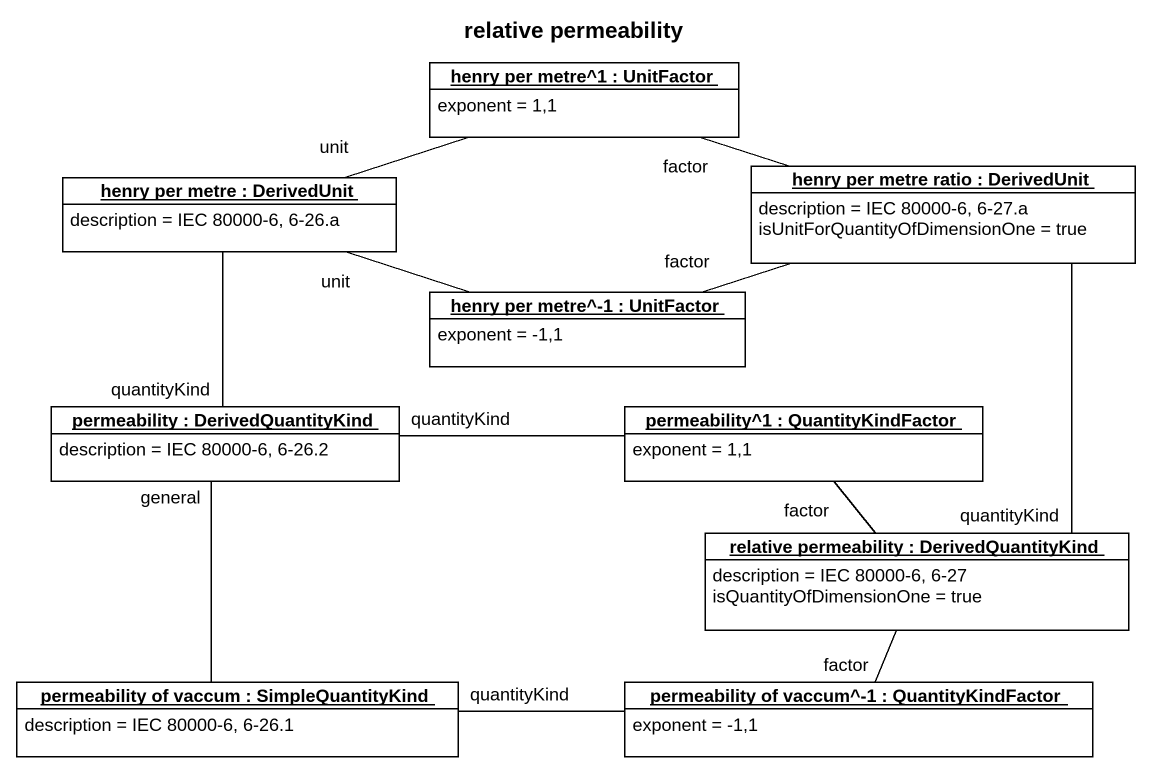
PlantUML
@startuml
title relative permeability
hide circle
hide empty members
object "henry per metre^1 : UnitFactor" as henry_per_metre_1 #FFFFFF {
  exponent = 1,1
}
object "henry per metre : DerivedUnit" as henry_per_metre #FFFFFF {
  description = IEC 80000-6, 6-26.a
}
object "henry per metre ratio : DerivedUnit" as henry_per_metre_ratio #FFFFFF {
  description = IEC 80000-6, 6-27.a
  isUnitForQuantityOfDimensionOne = true
}
object "henry per metre^-1 : UnitFactor" as henry_per_metre_1_2 #FFFFFF {
  exponent = -1,1
}
object "permeability : DerivedQuantityKind" as permeability #FFFFFF {
  description = IEC 80000-6, 6-26.2
}
object "permeability^1 : QuantityKindFactor" as permeability_1 #FFFFFF {
  exponent = 1,1
}
object "relative permeability : DerivedQuantityKind" as relative_permeability #FFFFFF {
  description = IEC 80000-6, 6-27
  isQuantityOfDimensionOne = true
}
object "permeability of vaccum : SimpleQuantityKind" as permeability_of_vaccum #FFFFFF {
  description = IEC 80000-6, 6-26.1
}
object "permeability of vaccum^-1 : QuantityKindFactor" as permeability_of_vaccum_1 #FFFFFF {
  exponent = -1,1
}
henry_per_metre_1 -right- henry_per_metre_ratio : factor
henry_per_metre -right- henry_per_metre_1 : unit
henry_per_metre -right- henry_per_metre_1_2 : unit
henry_per_metre -- permeability : quantityKind
henry_per_metre_ratio -- relative_permeability : quantityKind
henry_per_metre_1_2 -right- henry_per_metre_ratio : factor
permeability -right- permeability_1 : quantityKind
permeability_1 -- relative_permeability : factor
permeability_of_vaccum -up- permeability : general
permeability_of_vaccum -right- permeability_of_vaccum_1 : quantityKind
permeability_of_vaccum_1 -up- relative_permeability : factor
@enduml
